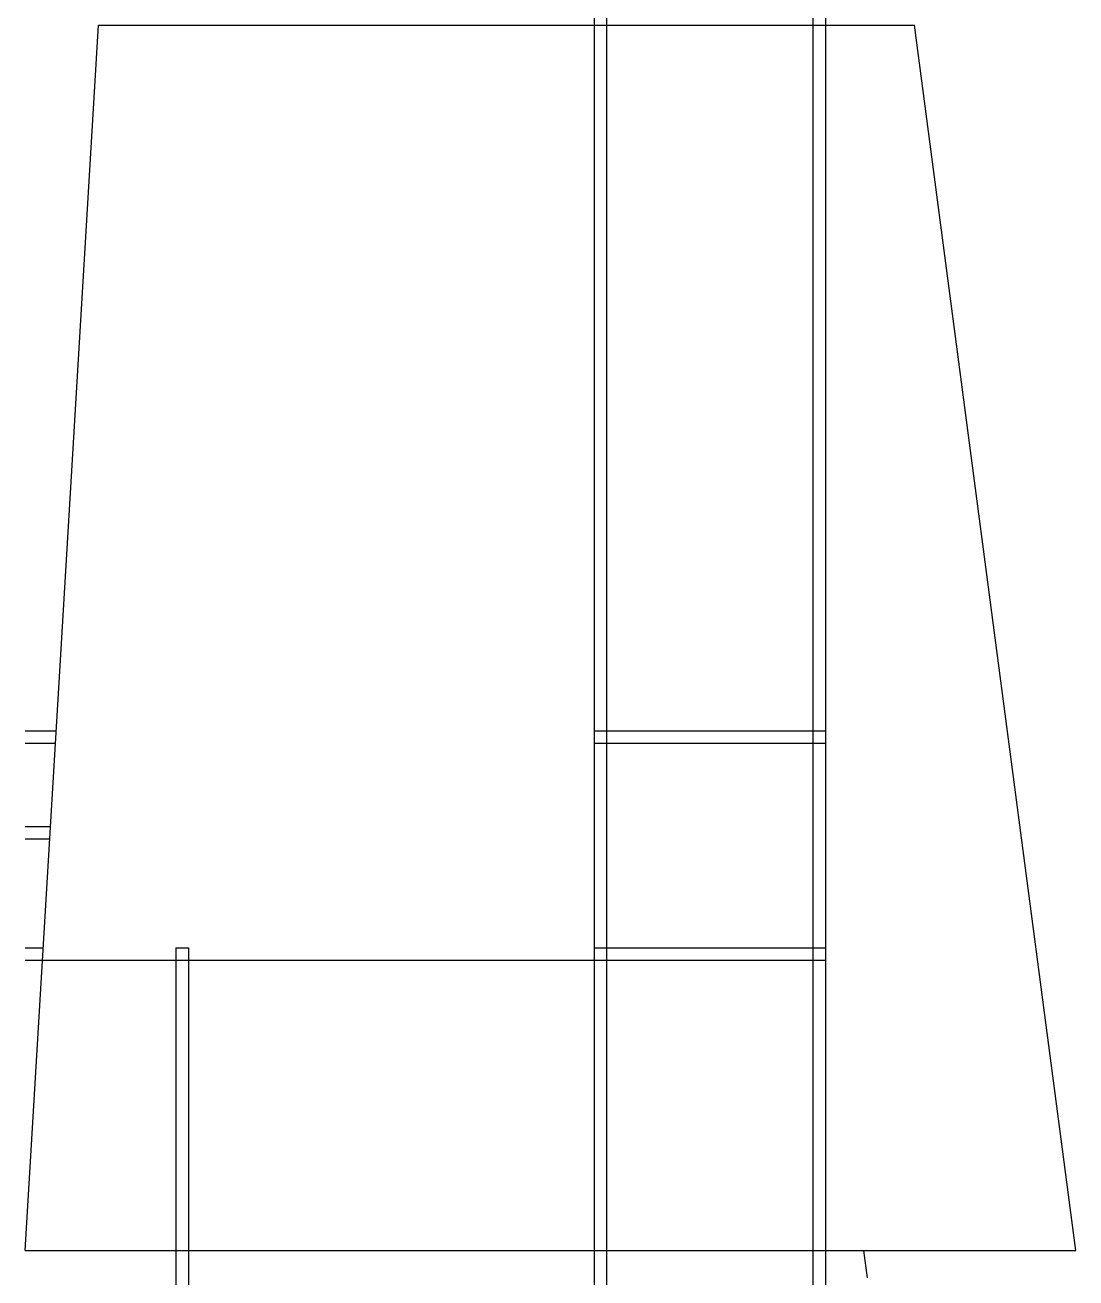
# Model space of a CAD drawing. Header units: metres. Extents: x 196 to 213, y 125.7 to 146.
import ezdxf

# ---------------------------------------------------------------- set-up
doc = ezdxf.new("R2010")
doc.units = ezdxf.units.M

msp = doc.modelspace()

# ---------------------------------------------------------------- linework, layer by layer
for p, q in [((195.996, 126.19), (197.186, 146.019)), ((197.186, 146.019), (210.386, 146.019)), ((212.996, 126.19), (210.386, 146.019)), ((195.996, 134.6), (196.501, 134.6)), ((205.208, 134.6), (208.948, 134.6)), ((195.996, 134.4), (196.489, 134.4)), ((205.208, 134.4), (208.948, 134.4)), ((195.996, 133.05), (196.408, 133.05)), ((195.996, 132.85), (196.396, 132.85)), ((195.996, 131.09), (196.29, 131.09)), ((198.438, 131.09), (198.638, 131.09)), ((205.208, 131.09), (208.948, 131.09)), ((195.996, 130.89), (208.948, 130.89)), ((195.996, 126.19), (212.996, 126.19)), ((209.625, 125.746), (209.567, 126.19))]:
    msp.add_line(p, q)
for p in [(205.208, 130.89), (205.408, 130.89), (208.748, 130.89), (208.948, 130.89), (208.948, 130.89)]:
    msp.add_xline(p, (0, 1))
for p in [(198.438, 131.09), (198.638, 131.09)]:
    msp.add_ray(p, (0, -1))

doc.saveas('drawing.dxf')
